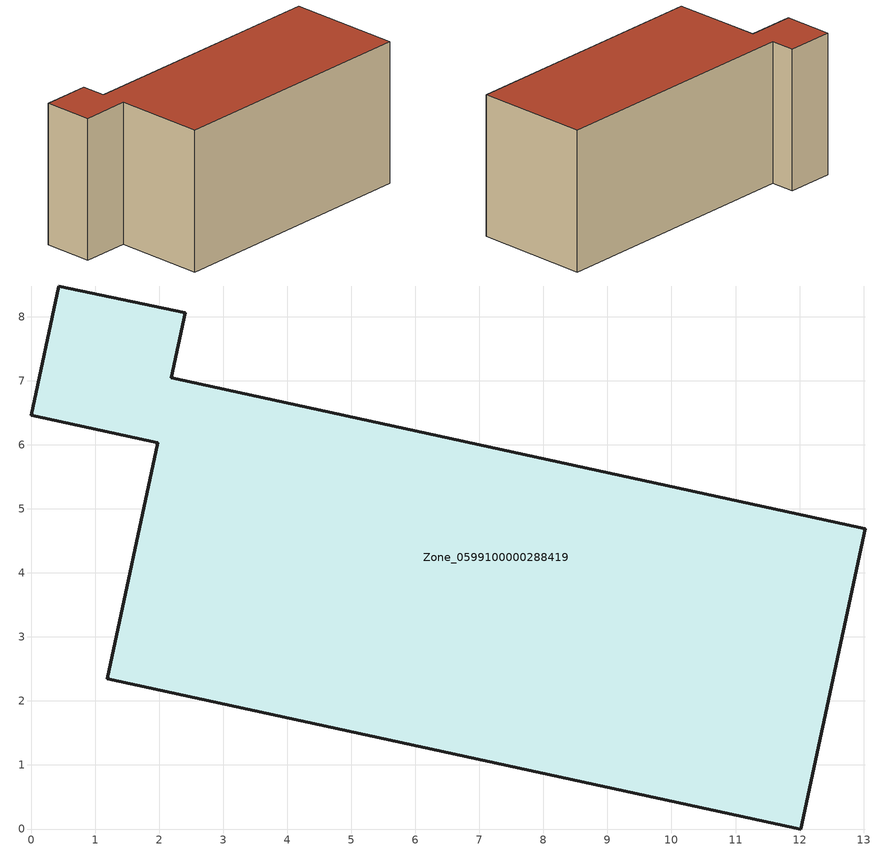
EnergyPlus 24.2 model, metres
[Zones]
Zone_0599100000288419
 floor ground (C_G): 1.98,6.03 0,6.46 0.43,8.48 2.41,8.06 2.19,7.05 13.03,4.69 12.02,0 1.19,2.35 z0
 wall outside (C_F): 2.41,8.06 0.43,8.48 0,6.46 1.98,6.03 1.19,2.35 12.02,0 13.03,4.69 2.19,7.05 2.41,8.06 z0:6.05
 roof outside (C_R): 1.19,2.35 12.02,0 13.03,4.69 2.19,7.05 2.41,8.06 0.43,8.48 0,6.46 1.98,6.03 z6.05
[BUILDING]
Pand.0599100000288419: North Axis=0; Terrain=City; Loads Convergence Tolerance Value=0.04; Temperature Convergence Tolerance Value=0.4; Solar Distribution=FullExterior; Maximum Number of Warmup Days=25; Minimum Number of Warmup Days=1
[Site:Location]
Rotterdam.The.Hague.AP_ZH_NLD Design_Conditions: Latitude=51.96; Longitude=4.45; Time Zone=1; Elevation=-4.5
[SITE:GROUNDTEMPERATURE:BUILDINGSURFACE]
18, 18, 18, 18, 18, 18, 18, 18, 18, 18, 18, 18
[MATERIAL] Thermal Absorptance=0.9; Solar Absorptance=0.7; Visible Absorptance=0.7
Name | Roughness | Thickness | Conductivity | Density | Specific Heat
G.TI.1975-1991 | MediumSmooth | 0.15 | 0.288461 | 540 | 1210
F.TI.1975-1991 | Rough | 0.3 | 0.230769 | 1920 | 840
R.TI.1975-1991 | MediumRough | 0.2 | 0.153846 | 1500 | 1000
[CONSTRUCTION]
C_G: G.TI.1975-1991
C_F: F.TI.1975-1991
C_R: R.TI.1975-1991
[ZONE]
Zone_0599100000288419: Type=1; Multiplier=1; Ceiling Height=Autocalculate; Volume=Autocalculate; Floor Area=autocalculate; Part of Total Floor Area=Yes
[ZONEINFILTRATION:DESIGNFLOWRATE]
Infil_Zone_0599100000288419: Zone or ZoneList or Space or SpaceList=Zone_0599100000288419; Schedule=AlwaysOn; Design Flow Rate Calculation Method=Flow/Area; Flow Rate per Floor Area=0.003; Constant Term Coefficient=1; Temperature Term Coefficient=0; Velocity Term Coefficient=0; Velocity Squared Term Coefficient=0
[HVACTEMPLATE:ZONE:IDEALLOADSAIRSYSTEM]
Zone_0599100000288419: Maximum Heating Supply Air Temperature=50; Minimum Cooling Supply Air Temperature=13; Maximum Heating Supply Air Humidity Ratio=0.0156; Minimum Cooling Supply Air Humidity Ratio=0.0077; Heating Limit=NoLimit; Cooling Limit=NoLimit; Dehumidification Control Type=ConstantSensibleHeatRatio; Cooling Sensible Heat Ratio=0.7; Dehumidification Setpoint=60; Humidification Control Type=None; Humidification Setpoint=30; Outdoor Air Method=None; Outdoor Air Flow Rate per Person=0.00944; Outdoor Air Flow Rate per Zone Floor Area=0; Outdoor Air Flow Rate per Zone=0; Demand Controlled Ventilation Type=None; Outdoor Air Economizer Type=NoEconomizer; Heat Recovery Type=None; Sensible Heat Recovery Effectiveness=0.7; Latent Heat Recovery Effectiveness=0.65
[ZONECONTROL:THERMOSTAT]
ThermostatControl_Zone_0599100000288419: Zone or ZoneList=Zone_0599100000288419; Control Type Schedule=DualSetpointControlType; Control 1=Thermostat_Zone_0599100000288419; Temperature Difference Between Cutout And Setpoint=0
[THERMOSTATSETPOINT:DUALSETPOINT]
Thermostat_Zone_0599100000288419: Heating Setpoint Temperature Schedule=HeatingSetpoint_Zone_0599100000288419; Cooling Setpoint Temperature Schedule=CoolingSetpoint_Zone_0599100000288419
[SCHEDULE:COMPACT]
HeatingSetpoint_Zone_0599100000288419: Through: 12/31, For: AllDays, Until: 24:00, 21
CoolingSetpoint_Zone_0599100000288419: Through: 12/31, For: AllDays, Until: 24:00, 24
DualSetpointControlType: Through: 12/31, For: AllDays, Until: 24:00, 4
AlwaysOn: Through: 12/31, For: AllDays, Until: 24:00, 1
